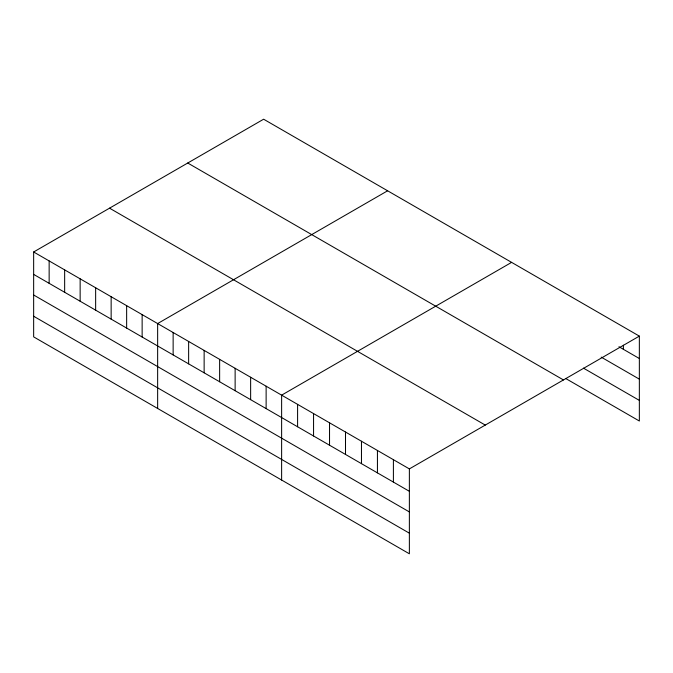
<?xml version="1.0" encoding="UTF-8"?>
<svg xmlns="http://www.w3.org/2000/svg" width="673" height="673" viewBox="0 0 673 673"><rect width="100%" height="100%" fill="white"/><g stroke="black" fill="none" stroke-linecap="round" stroke-linejoin="round"><path stroke-width="1.01" d="M33.65 251.98L409.369 468.904L409.369 553.795L33.65 336.879L33.65 251.98L263.631 119.205L639.35 336.121L639.35 421.02L565.715 378.512M387.614 190.787L157.642 323.562L157.642 408.461M511.606 262.369L281.625 395.152L281.625 480.042M409.369 468.904L639.35 336.121M618.95 346.746L639.35 358.524M601.208 357.127L639.35 379.151M583.457 368.131L639.35 400.393M187.733 163.017L563.461 379.942M109.539 208.167L485.267 425.084M33.65 274.382L409.369 491.307M33.65 295.001L409.369 511.926M33.65 316.251L409.369 533.176M623.383 345.232L623.383 349.304M393.402 459.684L393.402 482.087M377.435 450.464L377.435 472.867M361.468 441.244L361.468 463.647M345.501 432.024L345.501 454.426M329.534 422.804L329.534 445.206M313.559 413.584L313.559 435.986M297.592 404.364L297.592 426.766M266.129 386.201L266.129 408.604M250.634 377.25L250.634 399.653M235.129 368.308L235.129 390.702M219.634 359.357L219.634 381.759M204.138 350.406L204.138 372.808M188.633 341.463L188.633 363.866M173.138 332.512L173.138 354.915M142.138 314.619L142.138 337.022M126.642 305.668L126.642 328.071M111.146 296.717L111.146 319.12M95.642 287.775L95.642 310.177M80.146 278.824L80.146 301.226M64.65 269.873L64.65 292.275M49.146 260.931L49.146 283.333"/></g></svg>
